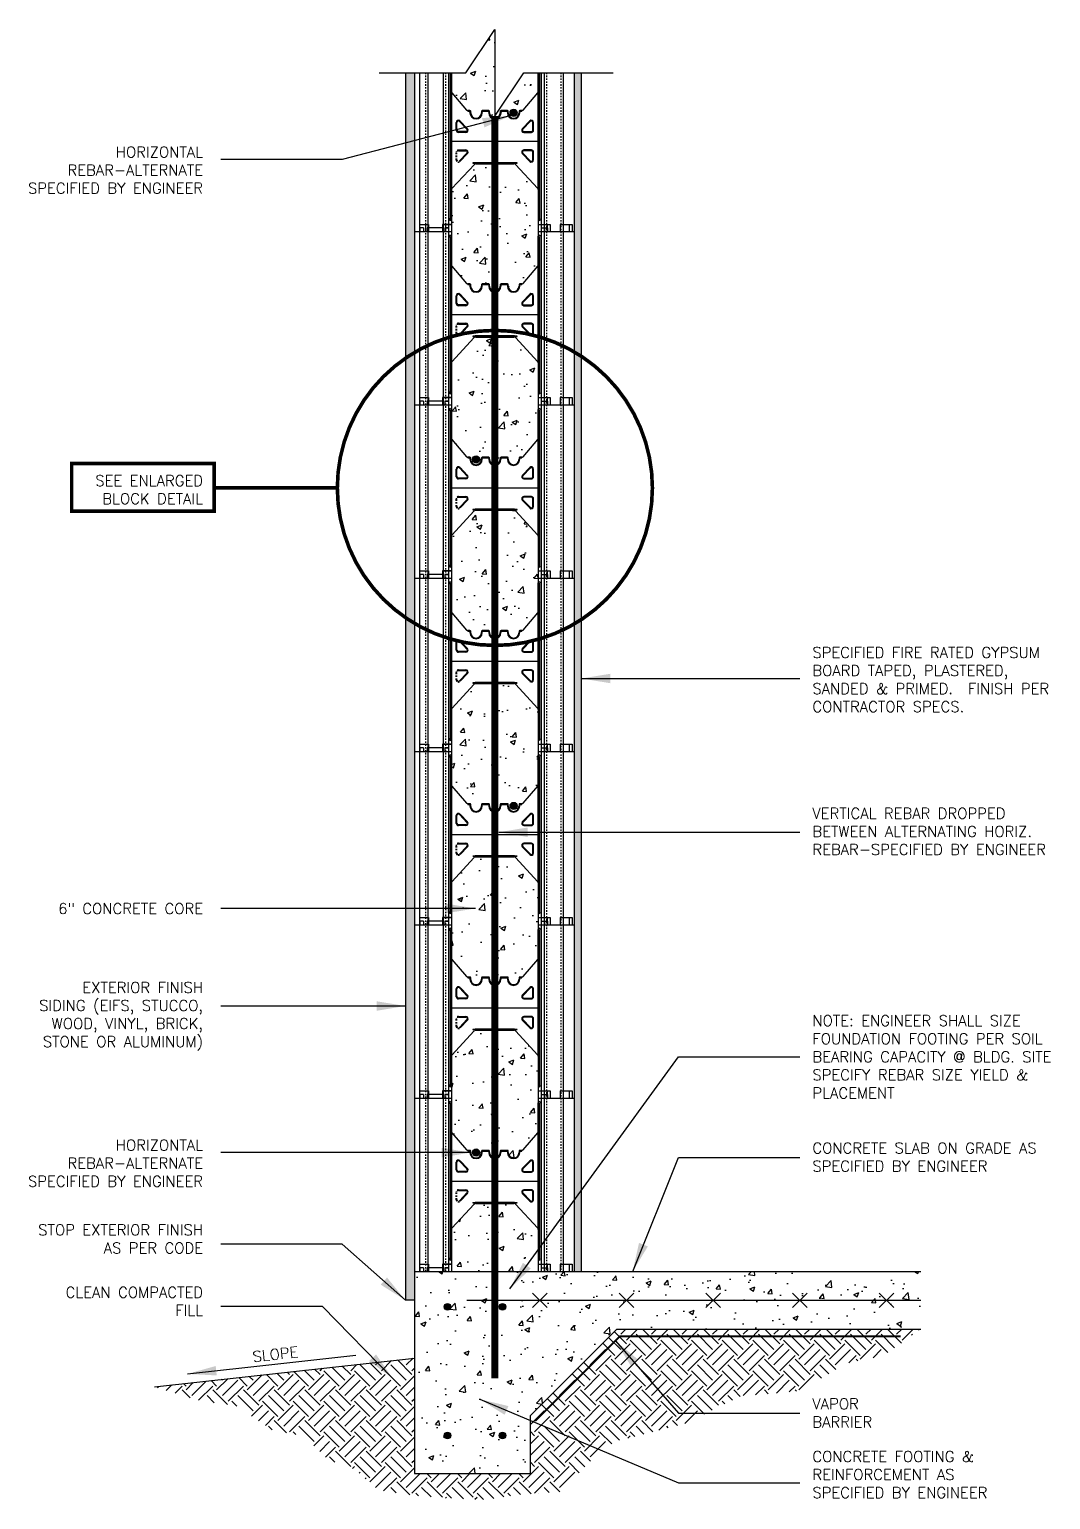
# Model space of a CAD drawing. Header units: inches. Extents: x 162 to 364, y -81 to 21.
# Drawn here: x 162.3 to 233, y -81 to 20.8 of the extents above; entities that cross this region are included whole.
import ezdxf

# ---------------------------------------------------------------- set-up
doc = ezdxf.new("R2010")
doc.units = ezdxf.units.IN
doc.header["$MEASUREMENT"] = 0
doc.linetypes.add('DASHED2', pattern=[0.375, 0.25, -0.125])
doc.linetypes.add('HIDDEN', pattern=[0.375, 0.25, -0.125])
for name, color, linetype in [('LAYER 12', 12, 'Continuous'), ('LAYER 13', 13, 'Continuous'), ('LAYER 3', 3, 'Continuous'), ('LAYER 5', 5, 'Continuous'), ('LAYER 7', 7, 'Continuous'), ('LAYER 8', 8, 'Continuous')]:
    doc.layers.add(name, color=color, linetype=linetype)
doc.styles.add('NOTES', font='simplex.shx', dxfattribs={"height": 1})
doc.dimstyles.new('DIM-16', dxfattribs={"dimscale": 16, "dimtxt": 0.09375, "dimasz": 0.125, "dimexe": 0.1875, "dimexo": 0.0625, "dimgap": 0.0625, "dimtad": 0, "dimtih": 1, "dimtoh": 1, "dimdec": 4, "dimzin": 3, "dimdsep": 46, "dimlunit": 4, "dimtxsty": 'NOTES', "dimcen": 0.0625, "dimclrt": 4, "dimadec": 0, "dimazin": 0, "dimtfac": 1, "dimtdec": 4, "dimtofl": 0, "dimtmove": 0, "dimatfit": 3, "dimfxl": 1, "dimfrac": 2, "dimtolj": 1, "dimtzin": 0, "dimarcsym": 0})

# ---------------------------------------------------------------- blocks, each defined once
blk = doc.blocks.new('A$C262E59E6')
at = {"layer": 'LAYER 12'}
for p, q in [((0.35, 12.5), (0.97, 12.5)), ((0.35, 12.5), (0.35, 0)), ((0.35, 12.5), (0.97, 12.5)), ((0.35, 12.5), (0.35, 12)), ((0.92, 12.5), (0.92, 0)), ((0.97, 12.5), (0.97, 12)), ((0.97, 12.5), (0.97, 12)), ((1.94, 12.5), (1.94, 12)), ((1.94, 12.5), (2.56, 12.5)), ((1.94, 12.5), (1.94, 12)), ((1.94, 12.5), (2.56, 12.5)), ((1.99, 12.5), (1.99, 0)), ((2.11, 12.25), (2.11, 12)), ((2.11, 12.25), (2.36, 12.25)), ((2.36, 12.25), (2.36, 0)), ((2.56, 12.5), (2.56, 12)), ((8.56, 12.5), (9.19, 12.5)), ((8.56, 12.5), (8.56, 12)), ((8.56, 12.5), (9.19, 12.5)), ((8.76, 12.25), (8.76, 0)), ((8.76, 12.25), (9.01, 12.25)), ((8.76, 12.25), (8.76, 12)), ((8.76, 12.25), (9.01, 12.25)), ((9.01, 12.25), (9.01, 12)), ((9.01, 12.25), (9.01, 12)), ((9.19, 12.5), (9.19, 12)), ((9.19, 12.5), (9.19, 12)), ((10.09, 12.5), (10.09, 12)), ((10.09, 12.5), (10.71, 12.5)), ((10.09, 12.5), (10.09, 12)), ((10.09, 12.5), (10.71, 12.5)), ((10.71, 12.5), (10.71, 12)), ((10.71, 12.5), (10.71, 12)), ((2.41, 11.73), (2.5, 11.78)), ((2.46, 11.65), (2.41, 11.73)), ((2.46, 11.63), (2.46, 0.93)), ((2.46, 11.59), (2.46, 11.62)), ((2.5, 11.78), (2.56, 11.67)), ((2.56, 11.65), (2.56, 9.67)), ((8.56, 9.67), (8.56, 11.65)), ((8.57, 11.67), (8.63, 11.78)), ((8.63, 11.78), (8.71, 11.73)), ((8.66, 11.63), (8.66, 0.93)), ((8.66, 11.62), (8.66, 11.59)), ((8.71, 11.73), (8.67, 11.65)), ((8.98, 12), (8.98, 0)), ((10.3, 12), (10.3, 0)), ((2.56, 9.67), (2.56, 2.91)), ((2.59, 9.6), (3.61, 8.41)), ((7.52, 8.41), (8.53, 9.6)), ((8.56, 2.91), (8.56, 9.67)), ((3.68, 8.38), (3.69, 8.38)), ((3.84, 8.38), (3.68, 8.38)), ((3.69, 8.38), (3.69, 8.33)), ((3.69, 8.33), (3.79, 8.33)), ((3.84, 8.28), (3.84, 8.23)), ((3.89, 8.23), (3.89, 8.33)), ((4.64, 8.33), (4.64, 8.23)), ((5.14, 8.38), (4.69, 8.38)), ((4.69, 8.23), (4.69, 8.28)), ((4.74, 8.33), (5.09, 8.33)), ((5.14, 8.28), (5.14, 8.23)), ((5.19, 8.23), (5.19, 8.33)), ((5.94, 8.33), (5.94, 8.23)), ((6.44, 8.38), (5.99, 8.38)), ((5.99, 8.23), (5.99, 8.28)), ((6.04, 8.33), (6.39, 8.33)), ((6.44, 8.28), (6.44, 8.23)), ((6.49, 8.23), (6.49, 8.33)), ((7.24, 8.33), (7.24, 8.23)), ((7.44, 8.38), (7.29, 8.38)), ((7.29, 8.23), (7.29, 8.28)), ((7.34, 8.33), (7.44, 8.33)), ((7.44, 8.33), (7.44, 8.38)), ((7.44, 8.38), (7.44, 8.38)), ((2.89, 7.02), (2.89, 7.56)), ((2.94, 7.02), (2.94, 7.56)), ((3.11, 7.63), (3.63, 7.09)), ((3.15, 7.66), (3.67, 7.12)), ((7.98, 7.66), (7.46, 7.12)), ((8.02, 7.63), (7.5, 7.09)), ((8.19, 7.02), (8.19, 7.56)), ((8.24, 7.02), (8.24, 7.56)), ((2.46, 6.25), (8.66, 6.25)), ((3.56, 6.92), (3.04, 6.92)), ((3.56, 6.87), (3.04, 6.87)), ((7.57, 6.92), (8.09, 6.92)), ((7.57, 6.87), (8.09, 6.87)), ((3.04, 5.65), (3.56, 5.65)), ((3.04, 5.6), (3.56, 5.6)), ((3.63, 5.43), (3.11, 4.89)), ((3.67, 5.4), (3.15, 4.86)), ((7.46, 5.4), (7.98, 4.86)), ((7.5, 5.43), (8.02, 4.89)), ((8.09, 5.65), (7.57, 5.65)), ((8.09, 5.6), (7.57, 5.6)), ((8.19, 4.96), (8.19, 5.5)), ((8.24, 4.96), (8.24, 5.5)), ((2.59, 2.98), (4.14, 4.66)), ((4.19, 4.77), (4.04, 4.75)), ((4.04, 4.74), (4.19, 4.72)), ((5.56, 4.77), (4.19, 4.77)), ((4.19, 4.72), (5.56, 4.72)), ((4.25, 4.7), (5.56, 4.7)), ((6.93, 4.77), (5.56, 4.77)), ((5.56, 4.72), (6.93, 4.72)), ((5.56, 4.7), (6.88, 4.7)), ((7.09, 4.75), (6.93, 4.77)), ((6.93, 4.72), (7.09, 4.74)), ((6.98, 4.66), (8.53, 2.98)), ((2.56, 0.9), (2.56, 2.91)), ((8.56, 2.91), (8.56, 0.9)), ((0.35, 0.5), (0.97, 0.5)), ((0.35, 0.5), (0.97, 0.5)), ((0.35, 0.5), (0.35, 0)), ((0.35, 0.5), (0.97, 0.5)), ((0.35, 0.5), (0.35, 0)), ((0.35, 0.5), (0.97, 0.5)), ((0.35, 0.5), (0.97, 0.5)), ((0.35, 0.5), (0.97, 0.5)), ((0.35, 0.5), (0.97, 0.5)), ((0.35, 0.5), (0.35, 0)), ((0.35, 0.5), (0.97, 0.5)), ((0.35, 0.5), (0.35, 0)), ((0.35, 0.5), (0.97, 0.5)), ((0.35, 0.5), (0.97, 0.5)), ((0.35, 0.5), (0.97, 0.5)), ((0.35, 0.5), (0.97, 0.5)), ((0.35, 0.5), (0.35, 0)), ((0.35, 0.5), (0.97, 0.5)), ((0.35, 0.5), (0.97, 0.5)), ((0.35, 0.5), (0.97, 0.5)), ((0.35, 0.5), (0.97, 0.5)), ((0.35, 0.5), (0.35, 0)), ((0.35, 0.5), (0.97, 0.5)), ((0.35, 0.5), (0.97, 0.5)), ((0.35, 0.5), (0.97, 0.5)), ((0.35, 0.5), (0.35, 0)), ((0.35, 0.5), (0.97, 0.5)), ((0.35, 0.5), (0.35, 0)), ((0.35, 0.5), (0.35, 0)), ((0.37, 0.25), (0.37, 0)), ((0.62, 0.25), (0.37, 0.25)), ((0.37, 0.25), (0.37, 0)), ((0.62, 0.25), (0.37, 0.25)), ((0.37, 0.25), (0.37, 0)), ((0.62, 0.25), (0.37, 0.25)), ((0.62, 0.25), (0.62, 0)), ((0.62, 0.25), (0.62, 0)), ((0.62, 0.25), (0.62, 0)), ((1.94, 0.25), (0.87, 0.25)), ((0.87, 0.25), (0.87, 0)), ((1.94, 0.25), (0.87, 0.25)), ((0.87, 0.25), (0.87, 0)), ((1.94, 0.25), (0.87, 0.25)), ((0.87, 0.25), (0.87, 0)), ((0.97, 0.5), (0.97, 0)), ((0.97, 0.5), (0.97, 0)), ((0.97, 0.5), (0.97, 0)), ((0.97, 0.5), (0.97, 0)), ((0.97, 0.5), (0.97, 0)), ((0.97, 0.5), (0.97, 0)), ((0.97, 0.5), (0.97, 0)), ((0.97, 0.5), (0.97, 0)), ((0.97, 0.5), (0.97, 0)), ((0.97, 0.5), (0.97, 0)), ((0.97, 0.5), (0.97, 0)), ((0.97, 0.5), (0.97, 0)), ((0.97, 0.5), (0.97, 0)), ((0.97, 0.5), (0.97, 0)), ((0.97, 0.5), (0.97, 0)), ((0.97, 0.5), (0.97, 0)), ((0.97, 0.5), (0.97, 0)), ((0.97, 0.5), (0.97, 0)), ((0.97, 0.5), (0.97, 0)), ((0.97, 0.5), (0.97, 0)), ((1.94, 0.5), (1.94, 0)), ((1.94, 0.5), (2.56, 0.5)), ((1.94, 0.5), (1.94, 0)), ((1.94, 0.5), (2.56, 0.5)), ((1.94, 0.5), (1.94, 0)), ((1.94, 0.5), (2.56, 0.5)), ((1.94, 0.5), (1.94, 0)), ((1.94, 0.5), (2.56, 0.5)), ((1.94, 0.5), (1.94, 0)), ((1.94, 0.5), (2.56, 0.5)), ((1.94, 0.5), (1.94, 0)), ((1.94, 0.5), (2.56, 0.5)), ((1.94, 0.5), (1.94, 0)), ((1.94, 0.5), (2.56, 0.5)), ((1.94, 0.5), (1.94, 0)), ((2.56, 0.5), (1.94, 0.5)), ((1.94, 0.5), (1.94, 0)), ((1.94, 0.5), (2.56, 0.5)), ((1.94, 0.5), (1.94, 0)), ((1.94, 0.5), (2.56, 0.5)), ((1.94, 0.5), (1.94, 0)), ((1.94, 0.5), (2.56, 0.5)), ((1.94, 0.5), (1.94, 0)), ((1.94, 0.5), (2.56, 0.5)), ((1.94, 0.5), (1.94, 0)), ((1.94, 0.5), (2.56, 0.5)), ((1.94, 0.5), (1.94, 0)), ((1.94, 0.5), (2.56, 0.5)), ((1.94, 0.5), (1.94, 0)), ((1.94, 0.5), (2.56, 0.5)), ((1.94, 0.5), (1.94, 0)), ((1.94, 0.5), (2.56, 0.5)), ((1.94, 0.5), (1.94, 0)), ((1.94, 0.5), (2.56, 0.5)), ((1.94, 0.5), (1.94, 0)), ((1.94, 0.5), (2.56, 0.5)), ((1.94, 0.5), (1.94, 0)), ((2.56, 0.5), (1.94, 0.5)), ((1.94, 0.5), (1.94, 0)), ((1.94, 0.5), (2.56, 0.5)), ((1.94, 0.5), (1.94, 0)), ((1.94, 0.5), (2.56, 0.5)), ((1.94, 0.5), (1.94, 0)), ((2.56, 0.5), (1.94, 0.5)), ((1.94, 0.5), (1.94, 0)), ((1.94, 0.5), (2.56, 0.5)), ((2.11, 0.25), (2.11, 0)), ((2.11, 0.25), (2.36, 0.25)), ((2.11, 0.25), (2.11, 0)), ((2.11, 0.25), (2.36, 0.25)), ((2.11, 0.25), (2.11, 0)), ((2.11, 0.25), (2.36, 0.25)), ((2.11, 0.25), (2.11, 0)), ((2.36, 0.25), (2.11, 0.25)), ((2.11, 0.25), (2.11, 0)), ((2.11, 0.25), (2.36, 0.25)), ((2.11, 0.25), (2.11, 0)), ((2.11, 0.25), (2.36, 0.25)), ((2.11, 0.25), (2.11, 0)), ((2.11, 0.25), (2.36, 0.25)), ((2.11, 0.25), (2.11, 0)), ((2.11, 0.25), (2.36, 0.25)), ((2.11, 0.25), (2.11, 0)), ((2.11, 0.25), (2.36, 0.25)), ((2.11, 0.25), (2.11, 0)), ((2.36, 0.25), (2.11, 0.25)), ((2.11, 0.25), (2.11, 0)), ((2.11, 0.25), (2.36, 0.25)), ((2.11, 0.25), (2.11, 0)), ((2.36, 0.25), (2.11, 0.25)), ((2.36, 0.25), (2.36, 0)), ((2.36, 0.25), (2.36, 0)), ((2.36, 0.25), (2.36, 0)), ((2.46, 0.9), (2.41, 0.82)), ((2.41, 0.82), (2.5, 0.77)), ((2.46, 0.96), (2.46, 0.93)), ((2.5, 0.77), (2.56, 0.88)), ((2.56, 0.5), (2.56, 0)), ((2.56, 0.5), (2.56, 0)), ((2.56, 0.5), (2.56, 0)), ((2.56, 0.5), (2.56, 0)), ((2.56, 0.5), (2.56, 0)), ((2.56, 0.5), (2.56, 0)), ((2.56, 0.5), (2.56, 0)), ((2.56, 0.5), (2.56, 0)), ((2.56, 0.5), (2.56, 0)), ((2.56, 0.5), (2.56, 0)), ((2.56, 0.5), (2.56, 0)), ((8.56, 0.5), (9.18, 0.5)), ((8.56, 0.5), (9.18, 0.5)), ((8.56, 0.5), (9.18, 0.5)), ((8.57, 0.88), (8.63, 0.77)), ((8.63, 0.77), (8.71, 0.82)), ((8.66, 0.93), (8.66, 0.96)), ((8.71, 0.82), (8.67, 0.9)), ((8.76, 0.5), (8.76, 0)), ((8.76, 0.5), (9.39, 0.5)), ((8.76, 0.25), (8.76, 0)), ((8.76, 0.25), (9.01, 0.25)), ((8.76, 0.25), (9.01, 0.25)), ((8.76, 0.25), (8.76, 0)), ((8.76, 0.25), (9.01, 0.25)), ((8.96, 0.25), (9.21, 0.25)), ((9.01, 0.25), (9.01, 0)), ((9.01, 0.25), (9.01, 0)), ((9.01, 0.25), (9.01, 0)), ((9.18, 0.5), (9.18, 0)), ((9.18, 0.5), (9.18, 0)), ((9.18, 0.5), (9.18, 0)), ((9.21, 0.25), (9.21, 0)), ((9.39, 0.5), (9.39, 0)), ((10.08, 0.5), (10.08, 0)), ((10.08, 0.5), (10.71, 0.5)), ((10.08, 0.5), (10.08, 0)), ((10.08, 0.5), (10.71, 0.5)), ((10.08, 0.5), (10.08, 0)), ((10.08, 0.5), (10.71, 0.5)), ((10.29, 0.5), (10.29, 0)), ((10.29, 0.5), (10.91, 0.5)), ((10.71, 0.5), (10.71, 0)), ((10.71, 0.5), (10.71, 0)), ((10.71, 0.5), (10.71, 0)), ((10.91, 0.5), (10.91, 0))]:
    blk.add_line(p, q, dxfattribs=at)
at = {"layer": 'LAYER 12', "linetype": 'DASHED2', "ltscale": 0.15}
for p, q in [((0.76, 12.5), (0.76, 0)), ((2.15, 12.5), (2.15, 0)), ((9.14, 12), (9.14, 0)), ((10.14, 12), (10.14, 0)), ((2.89, 4.96), (2.89, 5.5)), ((2.94, 4.96), (2.94, 5.5))]:
    blk.add_line(p, q, dxfattribs=at)
at = {"layer": 'LAYER 12'}
for centre, radius, start, end in [((2.41, 11.62), 0.05, 0, 30), ((2.51, 11.65), 0.05, 0, 30), ((8.61, 11.65), 0.05, 150, 180), ((8.71, 11.62), 0.05, 150, 180), ((2.66, 9.67), 0.1, 180, 223.8309), ((8.46, 9.67), 0.1, 316.1691, 360), ((3.68, 8.48), 0.1, 223.8309, 270), ((3.79, 8.28), 0.05, 360, 90), ((3.84, 8.33), 0.05, 0, 90), ((4.26, 8.23), 0.425, 180, 360), ((4.26, 8.23), 0.375, 180, 0), ((4.69, 8.33), 0.05, 90, 180), ((4.74, 8.28), 0.05, 90, 180), ((5.09, 8.28), 0.05, 360, 90), ((5.14, 8.33), 0.05, 0, 90), ((5.56, 8.23), 0.425, 180, 270), ((5.56, 8.23), 0.375, 180, 270), ((5.56, 8.23), 0.425, 270, 0), ((5.56, 8.23), 0.375, 270, 0), ((5.99, 8.33), 0.05, 90, 180), ((6.04, 8.28), 0.05, 90, 180), ((6.39, 8.28), 0.05, 0, 90), ((6.44, 8.33), 0.05, 0, 90), ((6.86, 8.23), 0.425, 180, 0), ((6.86, 8.23), 0.375, 180, 0), ((7.29, 8.33), 0.05, 90, 180), ((7.34, 8.28), 0.05, 90, 180), ((7.44, 8.48), 0.1, 270, 316.1691), ((3.04, 7.56), 0.15, 43.8309, 180), ((3.04, 7.56), 0.1, 43.8309, 180), ((8.09, 7.56), 0.15, 0, 136.1691), ((8.09, 7.56), 0.1, 0, 136.1691), ((3.04, 7.02), 0.15, 180, 270), ((3.04, 7.02), 0.1, 180, 270), ((3.56, 7.02), 0.15, 270, 43.8309), ((3.56, 7.02), 0.1, 270, 43.8309), ((7.57, 7.02), 0.15, 136.1691, 270), ((7.57, 7.02), 0.1, 136.1691, 270), ((8.09, 7.02), 0.15, 270, 0), ((8.09, 7.02), 0.1, 270, 360), ((3.56, 5.5), 0.15, 316.1691, 90), ((3.56, 5.5), 0.1, 316.1691, 90), ((7.57, 5.5), 0.15, 90, 223.8309), ((7.57, 5.5), 0.1, 90, 223.8309), ((8.09, 5.5), 0.15, 360, 90), ((8.09, 5.5), 0.1, 0, 90), ((4.04, 4.75), 0.01, 97.4099, 262.5901), ((4.25, 4.55), 0.15, 90, 135), ((6.88, 4.55), 0.15, 45, 90), ((7.09, 4.75), 0.01, 277.4099, 82.5901), ((8.09, 4.96), 0.15, 223.8309, 360), ((8.09, 4.96), 0.1, 223.8309, 0), ((2.66, 2.91), 0.1, 135, 180), ((8.46, 2.91), 0.1, 360, 45), ((2.41, 0.93), 0.05, 330, 360), ((2.51, 0.9), 0.05, 330, 360), ((8.61, 0.9), 0.05, 180, 210), ((8.71, 0.93), 0.05, 180, 210)]:
    blk.add_arc(centre, radius, start, end, dxfattribs=at)
at = {"layer": 'LAYER 12', "linetype": 'DASHED2', "ltscale": 0.15}
for centre, radius, start, end in [((3.04, 5.5), 0.15, 90, 180), ((3.04, 5.5), 0.1, 90, 180), ((3.04, 4.96), 0.15, 180, 316.1691), ((3.04, 4.96), 0.1, 180, 316.1691)]:
    blk.add_arc(centre, radius, start, end, dxfattribs=at)
at = {"layer": 'LAYER 3'}
for p, q in [((0, 12), (0, 0)), ((0, 12), (2.56, 12)), ((2.56, 12), (2.56, 0)), ((8.56, 12), (8.56, 0)), ((8.56, 12), (11.06, 12)), ((11.06, 12), (11.06, 0)), ((0, 0), (2.56, 0)), ((8.56, 0), (11.06, 0))]:
    blk.add_line(p, q, dxfattribs=at)

msp = doc.modelspace()

# ---------------------------------------------------------------- hatches: boundary and pattern name
at = {"layer": 'LAYER 12'}
h = msp.add_hatch(dxfattribs=at)
h.set_pattern_fill('AR-SAND,_O', color=256, scale=0.25)
h.set_pattern_definition([(37.5, (0, 0), (-0.01574834, 0.48170594), [0, -0.38, 0, -0.425, 0, -0.40625]), (7.5, (0, 0), (0.4424442, 0.7055365), [0, -0.205, 0, -0.3425, 0, -0.13125]), (327.5, (-0.3075, 0), (0.7785355, 0.0014148), [0, -0.125, 0, -0.45, 0, -0.5875]), (317.5, (-0.3075, 0), (0.7515317, 0.219419), [0, -0.0625, 0, -0.295, 0, -0.3375])])
h.paths.add_polyline_path([(188.97426, -5.24586), (188.97426, 6.75414), (188.97426, 17.75414), (188.34926, 17.75414), (188.34926, -67.24586), (188.97426, -67.24586), (188.97426, -65.24586), (188.97426, -53.24586), (188.97426, -41.24586), (188.97426, -29.24586), (188.97426, -17.24586)])
h = msp.add_hatch(dxfattribs=at)
h.set_pattern_fill('AR-SAND,_O', color=256, scale=0.125)
h.set_pattern_definition([(37.5, (0, 0), (-0.00787417, 0.24085297), [0, -0.19, 0, -0.2125, 0, -0.203125]), (7.5, (0, 0), (0.2212221, 0.35276826), [0, -0.1025, 0, -0.17125, 0, -0.065625]), (327.5, (-0.15375, 0), (0.38926773, 0.00070738), [0, -0.0625, 0, -0.225, 0, -0.29375]), (317.5, (-0.15375, 0), (0.3757658, 0.10970945), [0, -0.03125, 0, -0.1475, 0, -0.16875])])
h.paths.add_polyline_path([(200.53676, 17.75414), (200.03676, 17.75414), (200.03676, 6.75414), (200.03676, -5.24586), (200.03676, -17.24586), (200.03676, -29.24586), (200.03676, -41.24586), (200.03676, -53.24586), (200.03676, -65.24586), (200.53676, -65.24586)])
h = msp.add_hatch(dxfattribs=at)
h.set_pattern_fill('EARTH', color=256, scale=6, angle=45, style=0)
h.paths.add_polyline_path([(211.47973, -73.90848), (215.66727, -73.51795), (218.84979, -71.62109), (221.47398, -71.06319), (224.03676, -69.24586), (202.97426, -69.24586), (196.97426, -75.24586), (196.97426, -79.24586), (188.97426, -79.24586), (188.97426, -71.24586), (170.97426, -73.24586), (174.23862, -74.24322), (176.58364, -74.52217), (179.15199, -76.25166), (181.32951, -76.64219), (182.94869, -78.2601), (184.90287, -78.98537), (186.35455, -80.38012), (188.97873, -80.77065), (190.93291, -80.93803), (193.8921, -81.04961), (196.18129, -80.71486), (199.19631, -80.4917), (201.03882, -78.48326), (202.8255, -77.03272), (207.79471, -75.74955)])
at = {"layer": 'LAYER 13'}
h = msp.add_hatch(dxfattribs=at)
h.set_pattern_fill('AR-CONC', color=256, scale=0.5, style=0)
h.paths.add_polyline_path([(197.51639, 16.36387, 0.163884387), (197.53676, 16.42437), (197.53676, 17.75414), (196.53676, 17.75414), (194.53676, 14.75414), (194.53676, 14.60414, 0.414213562), (194.91176, 14.97914), (194.91176, 15.08414, -0.414213562), (194.96176, 15.13414), (195.41176, 15.13414, -0.414213562), (195.46176, 15.08414), (195.46176, 14.97914, 1), (196.21176, 14.97914), (196.21176, 15.08414, -0.414213562), (196.26176, 15.13414), (196.41914, 15.13414, 0.204220973), (196.49128, 15.16488)])
h.paths.add_polyline_path([(196.08676, 14.97914, -1), (195.58676, 14.97914, -1)], flags=16)
h.paths.add_polyline_path([(194.53676, 20.75414), (192.53676, 17.75414), (191.53676, 17.75414), (191.53676, 16.4232, 0.16087625), (191.55713, 16.36387), (192.58225, 15.16488, 0.223528263), (192.66176, 15.13441), (192.66176, 15.13414), (192.81176, 15.13414, -0.414213562), (192.86176, 15.08414), (192.86176, 14.97914, 1), (193.61176, 14.97914), (193.61176, 15.08414, -0.414213562), (193.66176, 15.13414), (194.11176, 15.13414, -0.414213562), (194.16176, 15.08414), (194.16176, 14.97914, 0.414213562), (194.53676, 14.60414), (194.53676, 14.75414)])
h = msp.add_hatch(dxfattribs=at)
h.set_pattern_fill('AR-CONC', color=256, scale=0.5, style=0)
h.paths.add_polyline_path([(197.53676, 9.66272, 0.178872584), (197.51273, 9.72775), (195.9557, 11.4102, 0.198912367), (195.84963, 11.45414), (194.53676, 11.45414), (194.53676, 2.60414, 0.414213562), (194.91176, 2.97914), (194.91176, 3.08414, -0.414213562), (194.96176, 3.13414), (195.41176, 3.13414, -0.414213562), (195.46176, 3.08414), (195.46176, 2.97914, 1), (196.21176, 2.97914), (196.21176, 3.08414, -0.414213562), (196.26176, 3.13414), (196.41914, 3.13414, 0.204220973), (196.49128, 3.16488), (197.51639, 4.36387, 0.163884387), (197.53676, 4.42437), (197.53676, 6.75414)])
h.paths.add_polyline_path([(194.53676, 11.45414), (193.22389, 11.45414, 0.198912367), (193.11783, 11.4102), (191.5608, 9.72775, 0.178872584), (191.53676, 9.66272), (191.53676, 7.6546), (191.53676, 6.75414), (191.53676, 6.75413), (191.53676, 4.4232, 0.16087625), (191.55713, 4.36387), (192.58225, 3.16488, 0.223528263), (192.66176, 3.13441), (192.66176, 3.13414), (192.81176, 3.13414, -0.414213562), (192.86176, 3.08414), (192.86176, 2.97914, 1), (193.61176, 2.97914), (193.61176, 3.08414, -0.414213562), (193.66176, 3.13414), (194.11176, 3.13414, -0.414213562), (194.16176, 3.08414), (194.16176, 2.97914, 0.414213562), (194.53676, 2.60414)])
h = msp.add_hatch(dxfattribs=at)
h.set_pattern_fill('AR-CONC', color=256, scale=0.5, style=0)
h.paths.add_polyline_path([(197.53676, -2.33728, 0.178872584), (197.51273, -2.27225), (195.9557, -0.5898, 0.198912367), (195.84963, -0.54586), (194.53676, -0.54586), (194.53676, -9.39586, 0.414213562), (194.91176, -9.02086), (194.91176, -8.91586, -0.414213562), (194.96176, -8.86586), (195.41176, -8.86586, -0.414213562), (195.46176, -8.91586), (195.46176, -9.02086, 1), (196.21176, -9.02086), (196.21176, -8.91586, -0.414213562), (196.26176, -8.86586), (196.41914, -8.86586, 0.204220973), (196.49128, -8.83512), (197.51639, -7.63613, 0.163884387), (197.53676, -7.57563), (197.53676, -5.24586)])
h.paths.add_polyline_path([(194.53676, -0.54586), (193.22389, -0.54586, 0.198912367), (193.11783, -0.5898), (191.5608, -2.27225, 0.178872584), (191.53676, -2.33728), (191.53676, -5.24586), (191.53676, -5.24587), (191.53676, -7.5768, 0.16087625), (191.55713, -7.63613), (192.58225, -8.83512, 0.223528263), (192.66176, -8.86559), (192.66176, -8.86586), (192.81176, -8.86586, -0.414213562), (192.86176, -8.91586), (192.86176, -9.02086, 1), (193.61176, -9.02086), (193.61176, -8.91586, -0.414213562), (193.66176, -8.86586), (194.11176, -8.86586, -0.414213562), (194.16176, -8.91586), (194.16176, -9.02086, 0.414213562), (194.53676, -9.39586)])
h.paths.add_polyline_path([(193.48676, -9.02086, -1), (192.98676, -9.02086, -1)], flags=16)
h = msp.add_hatch(dxfattribs=at)
h.set_pattern_fill('AR-CONC', color=256, scale=0.5, style=0)
h.paths.add_polyline_path([(197.53676, -17.24586), (197.53676, -14.33728, 0.178872584), (197.51273, -14.27225), (195.9557, -12.5898, 0.198912367), (195.84963, -12.54586), (194.53676, -12.54586), (194.53676, -21.39586, 0.414213562), (194.91176, -21.02086), (194.91176, -20.91586, -0.414213562), (194.96176, -20.86586), (195.41176, -20.86586, -0.414213562), (195.46176, -20.91586), (195.46176, -21.02086, 1), (196.21176, -21.02086), (196.21176, -20.91586, -0.414213562), (196.26176, -20.86586), (196.41914, -20.86586, 0.204220973), (196.49128, -20.83512), (197.51639, -19.63613, 0.163884387), (197.53676, -19.57563)])
h.paths.add_polyline_path([(194.53676, -12.54586), (193.22389, -12.54586, 0.198912367), (193.11783, -12.5898), (191.5608, -14.27225, 0.178872584), (191.53676, -14.33728), (191.53676, -17.24586), (191.53676, -17.24587), (191.53676, -19.5768, 0.16087625), (191.55713, -19.63613), (192.58225, -20.83512, 0.223528263), (192.66176, -20.86559), (192.66176, -20.86586), (192.81176, -20.86586, -0.414213562), (192.86176, -20.91586), (192.86176, -21.02086, 1), (193.61176, -21.02086), (193.61176, -20.91586, -0.414213562), (193.66176, -20.86586), (194.11176, -20.86586, -0.414213562), (194.16176, -20.91586), (194.16176, -21.02086, 0.414213562), (194.53676, -21.39586)])
h = msp.add_hatch(dxfattribs=at)
h.set_pattern_fill('AR-CONC', color=256, scale=0.5, style=0)
h.paths.add_polyline_path([(197.53676, -26.33728, 0.178872584), (197.51273, -26.27225), (195.9557, -24.5898, 0.198912367), (195.84963, -24.54586), (194.53676, -24.54586), (194.53676, -33.39586, 0.414213562), (194.91176, -33.02086), (194.91176, -32.91586, -0.414213562), (194.96176, -32.86586), (195.41176, -32.86586, -0.414213562), (195.46176, -32.91586), (195.46176, -33.02086, 1), (196.21176, -33.02086), (196.21176, -32.91586, -0.414213562), (196.26176, -32.86586), (196.41914, -32.86586, 0.204220973), (196.49128, -32.83512), (197.51639, -31.63613, 0.163884387), (197.53676, -31.57563), (197.53676, -29.24586)])
h.paths.add_polyline_path([(196.08676, -33.02086, -1), (195.58676, -33.02086, -1)], flags=16)
h.paths.add_polyline_path([(194.53676, -24.54586), (193.22389, -24.54586, 0.198912367), (193.11783, -24.5898), (191.5608, -26.27225, 0.178872584), (191.53676, -26.33728), (191.53676, -29.24586), (191.53676, -29.24587), (191.53676, -31.5768, 0.16087625), (191.55713, -31.63613), (192.58225, -32.83512, 0.223528263), (192.66176, -32.86559), (192.66176, -32.86586), (192.81176, -32.86586, -0.414213562), (192.86176, -32.91586), (192.86176, -33.02086, 1), (193.61176, -33.02086), (193.61176, -32.91586, -0.414213562), (193.66176, -32.86586), (194.11176, -32.86586, -0.414213562), (194.16176, -32.91586), (194.16176, -33.02086, 0.414213562), (194.53676, -33.39586)])
h = msp.add_hatch(dxfattribs=at)
h.set_pattern_fill('AR-CONC', color=256, scale=0.5, style=0)
h.paths.add_polyline_path([(197.53676, -38.33728, 0.178872584), (197.51273, -38.27225), (195.9557, -36.5898, 0.198912367), (195.84963, -36.54586), (194.53676, -36.54586), (194.53676, -45.39586, 0.414213562), (194.91176, -45.02086), (194.91176, -44.91586, -0.414213562), (194.96176, -44.86586), (195.41176, -44.86586, -0.414213562), (195.46176, -44.91586), (195.46176, -45.02086, 1), (196.21176, -45.02086), (196.21176, -44.91586, -0.414213562), (196.26176, -44.86586), (196.41914, -44.86586, 0.204220973), (196.49128, -44.83512), (197.51639, -43.63613, 0.163884387), (197.53676, -43.57563), (197.53676, -41.24586)])
h.paths.add_polyline_path([(194.53676, -36.54586), (193.22389, -36.54586, 0.198912367), (193.11783, -36.5898), (191.5608, -38.27225, 0.178872584), (191.53676, -38.33728), (191.53676, -41.24586), (191.53676, -41.24587), (191.53676, -43.5768, 0.16087625), (191.55713, -43.63613), (192.58225, -44.83512, 0.223528263), (192.66176, -44.86559), (192.66176, -44.86586), (192.81176, -44.86586, -0.414213562), (192.86176, -44.91586), (192.86176, -45.02086, 1), (193.61176, -45.02086), (193.61176, -44.91586, -0.414213562), (193.66176, -44.86586), (194.11176, -44.86586, -0.414213562), (194.16176, -44.91586), (194.16176, -45.02086, 0.414213562), (194.53676, -45.39586)])
h = msp.add_hatch(dxfattribs=at)
h.set_pattern_fill('AR-CONC', color=256, scale=0.5, style=0)
h.paths.add_polyline_path([(194.53676, -60.54586), (193.22389, -60.54586, 0.198912367), (193.11783, -60.5898), (191.5608, -62.27225, 0.178872584), (191.53676, -62.33728), (191.53676, -65.24586), (194.53676, -65.24586)])
h.paths.add_polyline_path([(195.9557, -60.5898, 0.198912367), (195.84963, -60.54586), (194.53676, -60.54586), (194.53676, -65.24586), (197.53676, -65.24586), (197.53676, -62.33728, 0.178872584), (197.51273, -62.27225)])
h.paths.add_polyline_path([(197.53676, -53.24586), (197.53676, -50.33728, 0.178872584), (197.51273, -50.27225), (195.9557, -48.5898, 0.198912367), (195.84963, -48.54586), (194.53676, -48.54586), (194.53676, -57.39586, 0.414213562), (194.91176, -57.02086), (194.91176, -56.91586, -0.414213562), (194.96176, -56.86586), (195.41176, -56.86586, -0.414213562), (195.46176, -56.91586), (195.46176, -57.02086, 1), (196.21176, -57.02086), (196.21176, -56.91586, -0.414213562), (196.26176, -56.86586), (196.41914, -56.86586, 0.204220973), (196.49128, -56.83512), (197.51639, -55.63613, 0.163884387), (197.53676, -55.57563)])
h.paths.add_polyline_path([(194.53676, -48.54586), (193.22389, -48.54586, 0.198912367), (193.11783, -48.5898), (191.5608, -50.27225, 0.178872584), (191.53676, -50.33728), (191.53676, -53.24586), (191.53676, -53.24587), (191.53676, -55.5768, 0.16087625), (191.55713, -55.63613), (192.58225, -56.83512, 0.223528263), (192.66176, -56.86559), (192.66176, -56.86586), (192.81176, -56.86586, -0.414213562), (192.86176, -56.91586), (192.86176, -57.02086, 1), (193.61176, -57.02086), (193.61176, -56.91586, -0.414213562), (193.66176, -56.86586), (194.11176, -56.86586, -0.414213562), (194.16176, -56.91586), (194.16176, -57.02086, 0.414213562), (194.53676, -57.39586)])
h.paths.add_polyline_path([(193.48676, -57.02086, -1), (192.98676, -57.02086, -1)], flags=16)
h = msp.add_hatch(dxfattribs=at)
h.set_pattern_fill('AR-CONC', color=256, scale=0.5, style=0)
h.paths.add_polyline_path([(224.03676, -65.24586), (194.53676, -65.24586), (194.53676, -67.24586), (224.03676, -67.24586)])
h.paths.add_polyline_path([(202.97426, -69.24586), (224.03676, -69.24586), (224.03676, -67.24586), (194.53676, -67.24586), (194.53676, -65.24586), (188.97426, -65.24586), (188.97426, -79.24586), (196.97426, -79.24586), (196.97426, -75.24586)])
h.paths.add_polyline_path([(194.8362, -67.69978, -1), (195.28487, -67.69978, -1)], flags=16)
h.paths.add_polyline_path([(191.03289, -67.69978, -1), (191.48157, -67.69978, -1)], flags=16)
h.paths.add_polyline_path([(195.28487, -76.6069, -1), (194.8362, -76.6069, -1)], flags=16)
h.paths.add_polyline_path([(191.48157, -76.6069, -1), (191.03289, -76.6069, -1)], flags=16)
at = {"layer": 'LAYER 8'}
for points in [[(196.08676, 14.97914, 1), (195.58676, 14.97914, 1)], [(193.48676, -9.02086, 1), (192.98676, -9.02086, 1)], [(196.08676, -33.02086, 1), (195.58676, -33.02086, 1)], [(193.48676, -57.02086, 1), (192.98676, -57.02086, 1)], [(191.03289, -67.69978, 1), (191.48157, -67.69978, 1)], [(194.8362, -67.69978, 1), (195.28487, -67.69978, 1)], [(191.48157, -76.6069, 1), (191.03289, -76.6069, 1)], [(194.8362, -76.6069, 1), (195.28487, -76.6069, 1)]]:
    msp.add_hatch(color=256, dxfattribs=at).paths.add_polyline_path(points)

# ---------------------------------------------------------------- linework, layer by layer
at = {"layer": 'LAYER 12'}
for p, q in [((189.32426, 17.75414), (189.32426, 6.75414)), ((189.89926, 17.75414), (189.89926, 6.75414)), ((190.96176, 17.75414), (190.96176, 6.75414)), ((191.33676, 17.75414), (191.33676, 6.75414)), ((191.43676, 17.75414), (191.43676, 7.68139)), ((191.53676, 17.75414), (191.53676, 16.42437)), ((197.53676, 16.42437), (197.53676, 17.75414)), ((197.63676, 17.75414), (197.63676, 7.68139)), ((197.73676, 17.75414), (197.73676, 6.75414)), ((197.95176, 17.75414), (197.95176, 6.75414)), ((199.27176, 17.75414), (199.27176, 6.75414)), ((191.53676, 16.42437), (191.53676, 9.66272)), ((191.56462, 16.35512), (192.58225, 15.16488)), ((196.49128, 15.16488), (197.5089, 16.35512)), ((197.53676, 9.66272), (197.53676, 16.42437)), ((191.86176, 13.77414), (191.86176, 14.31516)), ((191.91176, 13.77414), (191.91176, 14.31516)), ((192.0839, 14.38441), (192.60328, 13.84339)), ((192.11997, 14.41904), (192.63935, 13.87802)), ((192.65438, 15.13414), (192.66176, 15.13414)), ((192.81176, 15.13414), (192.65438, 15.13414)), ((192.66176, 15.13414), (192.66176, 15.08414)), ((192.66176, 15.08414), (192.76176, 15.08414)), ((192.81176, 15.03414), (192.81176, 14.97914)), ((192.86176, 14.97914), (192.86176, 15.08414)), ((193.61176, 15.08414), (193.61176, 14.97914)), ((194.11176, 15.13414), (193.66176, 15.13414)), ((193.66176, 14.97914), (193.66176, 15.03414)), ((193.71176, 15.08414), (194.06176, 15.08414)), ((194.11176, 15.03414), (194.11176, 14.97914)), ((194.16176, 14.97914), (194.16176, 15.08414)), ((194.91176, 15.08414), (194.91176, 14.97914)), ((195.41176, 15.13414), (194.96176, 15.13414)), ((194.96176, 14.97914), (194.96176, 15.03414)), ((195.01176, 15.08414), (195.36176, 15.08414)), ((195.41176, 15.03414), (195.41176, 14.97914)), ((195.46176, 14.97914), (195.46176, 15.08414)), ((196.21176, 15.08414), (196.21176, 14.97914)), ((196.41914, 15.13414), (196.26176, 15.13414)), ((196.26176, 14.97914), (196.26176, 15.03414)), ((196.31176, 15.08414), (196.41176, 15.08414)), ((196.41176, 15.08414), (196.41176, 15.13414)), ((196.41176, 15.13414), (196.41914, 15.13414)), ((196.95355, 14.41904), (196.43417, 13.87802)), ((196.98962, 14.38441), (196.47024, 13.84339)), ((197.16176, 13.77414), (197.16176, 14.31516)), ((197.21176, 13.77414), (197.21176, 14.31516)), ((192.53114, 13.67414), (192.01176, 13.67414)), ((192.53114, 13.62414), (192.01176, 13.62414)), ((196.54238, 13.67414), (197.06176, 13.67414)), ((196.54238, 13.62414), (197.06176, 13.62414)), ((191.43676, 13.00414), (197.63676, 13.00414)), ((192.01176, 12.40414), (192.53114, 12.40414)), ((192.01176, 12.35414), (192.53114, 12.35414)), ((197.06176, 12.40414), (196.54238, 12.40414)), ((197.06176, 12.35414), (196.54238, 12.35414)), ((197.16176, 11.71311), (197.16176, 12.25414)), ((197.21176, 11.71311), (197.21176, 12.25414)), ((191.56605, 9.73343), (193.11783, 11.4102)), ((192.60328, 12.18488), (192.0839, 11.64386)), ((192.63935, 12.15026), (192.11997, 11.60923)), ((193.16649, 11.52414), (193.01038, 11.50905)), ((193.01038, 11.48922), (193.16649, 11.47414)), ((194.53676, 11.52414), (193.16649, 11.52414)), ((193.16649, 11.47414), (194.53676, 11.47414)), ((193.22389, 11.45414), (194.53676, 11.45414)), ((195.90703, 11.52414), (194.53676, 11.52414)), ((194.53676, 11.47414), (195.90703, 11.47414)), ((194.53676, 11.45414), (195.84963, 11.45414)), ((196.06314, 11.50905), (195.90703, 11.52414)), ((195.90703, 11.47414), (196.06314, 11.48922)), ((195.9557, 11.4102), (197.50747, 9.73343)), ((196.43417, 12.15026), (196.95355, 11.60923)), ((196.47024, 12.18488), (196.98962, 11.64386)), ((191.53676, 7.6546), (191.53676, 9.66272)), ((197.53676, 9.66272), (197.53676, 7.6546)), ((189.32426, 7.25414), (189.94926, 7.25414)), ((189.32426, 7.25414), (189.32426, 6.75414)), ((189.32426, 7.25414), (189.94926, 7.25414)), ((189.32426, 7.25414), (189.94926, 7.25414)), ((189.32426, 7.25414), (189.94926, 7.25414)), ((189.32426, 7.25414), (189.94926, 7.25414)), ((189.32426, 7.25414), (189.32426, 6.75414)), ((189.32426, 7.25414), (189.94926, 7.25414)), ((189.32426, 7.25414), (189.32426, 6.75414)), ((189.32426, 7.25414), (189.94926, 7.25414)), ((189.32426, 7.25414), (189.94926, 7.25414)), ((189.32426, 7.25414), (189.94926, 7.25414)), ((189.32426, 7.25414), (189.94926, 7.25414)), ((189.32426, 7.25414), (189.32426, 6.75414)), ((189.32426, 7.25414), (189.94926, 7.25414)), ((189.32426, 7.25414), (189.94926, 7.25414)), ((189.32426, 7.25414), (189.94926, 7.25414)), ((189.32426, 7.25414), (189.94926, 7.25414)), ((189.32426, 7.25414), (189.32426, 6.75414)), ((189.32426, 7.25414), (189.94926, 7.25414)), ((189.32426, 7.25414), (189.94926, 7.25414)), ((189.32426, 7.25414), (189.94926, 7.25414)), ((189.32426, 7.25414), (189.32426, 6.75414)), ((189.32426, 7.25414), (189.94926, 7.25414)), ((189.32426, 7.25414), (189.32426, 6.75414)), ((189.32426, 7.25413), (189.94926, 7.25413)), ((189.32426, 7.25413), (189.94926, 7.25413)), ((189.32426, 7.25413), (189.32426, 6.75413)), ((189.32426, 7.25413), (189.32426, 6.75413)), ((189.94926, 7.25414), (189.94926, 6.75414)), ((189.94926, 7.25414), (189.94926, 6.75414)), ((189.94926, 7.25414), (189.94926, 6.75414)), ((189.94926, 7.25414), (189.94926, 6.75414)), ((189.94926, 7.25414), (189.94926, 6.75414)), ((189.94926, 7.25414), (189.94926, 6.75414)), ((189.94926, 7.25414), (189.94926, 6.75414)), ((189.94926, 7.25414), (189.94926, 6.75414)), ((189.94926, 7.25414), (189.94926, 6.75414)), ((189.94926, 7.25414), (189.94926, 6.75414)), ((189.94926, 7.25414), (189.94926, 6.75414)), ((189.94926, 7.25414), (189.94926, 6.75414)), ((189.94926, 7.25414), (189.94926, 6.75414)), ((189.94926, 7.25414), (189.94926, 6.75414)), ((189.94926, 7.25414), (189.94926, 6.75414)), ((189.94926, 7.25414), (189.94926, 6.75414)), ((189.94926, 7.25414), (189.94926, 6.75414)), ((189.94926, 7.25414), (189.94926, 6.75414)), ((189.94926, 7.25413), (189.94926, 6.75413)), ((189.94926, 7.25413), (189.94926, 6.75413)), ((190.91176, 7.25414), (190.91176, 6.75414)), ((190.91176, 7.25414), (191.53676, 7.25414)), ((190.91176, 7.25414), (190.91176, 6.75414)), ((190.91176, 7.25414), (191.53676, 7.25414)), ((190.91176, 7.25414), (190.91176, 6.75414)), ((190.91176, 7.25414), (191.53676, 7.25414)), ((190.91176, 7.25414), (190.91176, 6.75414)), ((190.91176, 7.25414), (191.53676, 7.25414)), ((190.91176, 7.25414), (190.91176, 6.75414)), ((190.91176, 7.25414), (191.53676, 7.25414)), ((190.91176, 7.25414), (190.91176, 6.75414)), ((190.91176, 7.25414), (191.53676, 7.25414)), ((190.91176, 7.25414), (190.91176, 6.75414)), ((190.91176, 7.25414), (191.53676, 7.25414)), ((190.91176, 7.25414), (190.91176, 6.75414)), ((190.91176, 7.25414), (191.53676, 7.25414)), ((190.91176, 7.25414), (190.91176, 6.75414)), ((190.91176, 7.25414), (191.53676, 7.25414)), ((190.91176, 7.25414), (190.91176, 6.75414)), ((190.91176, 7.25414), (191.53676, 7.25414)), ((190.91176, 7.25414), (190.91176, 6.75414)), ((190.91176, 7.25414), (191.53676, 7.25414)), ((190.91176, 7.25414), (190.91176, 6.75414)), ((190.91176, 7.25414), (191.53676, 7.25414)), ((190.91176, 7.25414), (190.91176, 6.75414)), ((190.91176, 7.25414), (191.53676, 7.25414)), ((190.91176, 7.25414), (190.91176, 6.75414)), ((190.91176, 7.25414), (191.53676, 7.25414)), ((190.91176, 7.25414), (190.91176, 6.75414)), ((190.91176, 7.25414), (191.53676, 7.25414)), ((190.91176, 7.25414), (190.91176, 6.75414)), ((191.53676, 7.25414), (190.91176, 7.25414)), ((190.91176, 7.25414), (190.91176, 6.75414)), ((190.91176, 7.25414), (191.53676, 7.25414)), ((190.91176, 7.25414), (190.91176, 6.75414)), ((190.91176, 7.25414), (191.53676, 7.25414)), ((190.91176, 7.25414), (190.91176, 6.75414)), ((191.53676, 7.25414), (190.91176, 7.25414)), ((190.91176, 7.25414), (190.91176, 6.75414)), ((190.91176, 7.25414), (191.53676, 7.25414)), ((190.91176, 7.25413), (190.91176, 6.75413)), ((190.91176, 7.25413), (191.53676, 7.25413)), ((190.91176, 7.25413), (190.91176, 6.75413)), ((190.91176, 7.25413), (191.53676, 7.25413)), ((190.91176, 7.25413), (190.91176, 6.75413)), ((191.53676, 7.25413), (190.91176, 7.25413)), ((191.43006, 7.65639), (191.38438, 7.57726)), ((191.38438, 7.57726), (191.47098, 7.52726)), ((191.43676, 7.71799), (191.43676, 7.68139)), ((191.47098, 7.52726), (191.53006, 7.6296)), ((191.53676, 7.25414), (191.53676, 6.75414)), ((191.53676, 7.25414), (191.53676, 6.75414)), ((191.53676, 7.25414), (191.53676, 6.75414)), ((191.53676, 7.25414), (191.53676, 6.75414)), ((191.53676, 7.25414), (191.53676, 6.75414)), ((191.53676, 7.25414), (191.53676, 6.75414)), ((191.53676, 7.25414), (191.53676, 6.75414)), ((191.53676, 7.25414), (191.53676, 6.75414)), ((191.53676, 7.25414), (191.53676, 6.75414)), ((191.53676, 7.25413), (191.53676, 6.75413)), ((191.53676, 7.25413), (191.53676, 6.75413)), ((197.53676, 7.25414), (198.15747, 7.25414)), ((197.53676, 7.25414), (198.15747, 7.25414)), ((197.53676, 7.25414), (198.15747, 7.25414)), ((197.54346, 7.6296), (197.60255, 7.52726)), ((197.60255, 7.52726), (197.68915, 7.57726)), ((197.63676, 7.68139), (197.63676, 7.71799)), ((197.68915, 7.57726), (197.64346, 7.65639)), ((197.73676, 7.25414), (197.73676, 6.75414)), ((197.73676, 7.25414), (198.36176, 7.25414)), ((198.15747, 7.25414), (198.15747, 6.75414)), ((198.15747, 7.25414), (198.15747, 6.75414)), ((198.15747, 7.25414), (198.15747, 6.75414)), ((198.36176, 7.25414), (198.36176, 6.75414)), ((199.05747, 7.25414), (199.05747, 6.75414)), ((199.05747, 7.25414), (199.68247, 7.25414)), ((199.05747, 7.25414), (199.05747, 6.75414)), ((199.05747, 7.25414), (199.68247, 7.25414)), ((199.05747, 7.25414), (199.05747, 6.75414)), ((199.05747, 7.25414), (199.68247, 7.25414)), ((199.26176, 7.25414), (199.26176, 6.75414)), ((199.26176, 7.25414), (199.88676, 7.25414)), ((199.68247, 7.25414), (199.68247, 6.75414)), ((199.68247, 7.25414), (199.68247, 6.75414)), ((199.68247, 7.25414), (199.68247, 6.75414)), ((199.88676, 7.25414), (199.88676, 6.75414)), ((189.34926, 7.00414), (189.34926, 6.75414)), ((189.59926, 7.00414), (189.34926, 7.00414)), ((189.34926, 7.00414), (189.34926, 6.75414)), ((189.59926, 7.00414), (189.34926, 7.00414)), ((189.34926, 7.00413), (189.34926, 6.75413)), ((189.59926, 7.00413), (189.34926, 7.00413)), ((189.59926, 7.00414), (189.59926, 6.75414)), ((189.59926, 7.00414), (189.59926, 6.75414)), ((189.59926, 7.00413), (189.59926, 6.75413)), ((190.91176, 7.00414), (189.84926, 7.00414)), ((189.84926, 7.00414), (189.84926, 6.75414)), ((190.91176, 7.00414), (189.84926, 7.00414)), ((189.84926, 7.00414), (189.84926, 6.75414)), ((190.91176, 7.00413), (189.84926, 7.00413)), ((189.84926, 7.00413), (189.84926, 6.75413)), ((191.08676, 7.00414), (191.08676, 6.75414)), ((191.08676, 7.00414), (191.33676, 7.00414)), ((191.08676, 7.00414), (191.08676, 6.75414)), ((191.08676, 7.00414), (191.33676, 7.00414)), ((191.08676, 7.00414), (191.08676, 6.75414)), ((191.08676, 7.00414), (191.33676, 7.00414)), ((191.08676, 7.00414), (191.08676, 6.75414)), ((191.08676, 7.00414), (191.33676, 7.00414)), ((191.08676, 7.00414), (191.08676, 6.75414)), ((191.08676, 7.00414), (191.33676, 7.00414)), ((191.08676, 7.00414), (191.08676, 6.75414)), ((191.08676, 7.00414), (191.33676, 7.00414)), ((191.08676, 7.00414), (191.08676, 6.75414)), ((191.08676, 7.00414), (191.33676, 7.00414)), ((191.08676, 7.00414), (191.08676, 6.75414)), ((191.33676, 7.00414), (191.08676, 7.00414)), ((191.08676, 7.00414), (191.08676, 6.75414)), ((191.08676, 7.00414), (191.33676, 7.00414)), ((191.08676, 7.00414), (191.08676, 6.75414)), ((191.33676, 7.00414), (191.08676, 7.00414)), ((191.08676, 7.00413), (191.08676, 6.75413)), ((191.08676, 7.00413), (191.33676, 7.00413)), ((191.08676, 7.00413), (191.08676, 6.75413)), ((191.33676, 7.00413), (191.08676, 7.00413)), ((191.33676, 7.00414), (191.33676, 6.75414)), ((191.33676, 7.00414), (191.33676, 6.75414)), ((191.33676, 7.00413), (191.33676, 6.75413)), ((197.73247, 7.00414), (197.73247, 6.75414)), ((197.73247, 7.00414), (197.98247, 7.00414)), ((197.73247, 7.00414), (197.98247, 7.00414)), ((197.73247, 7.00414), (197.73247, 6.75414)), ((197.73247, 7.00414), (197.98247, 7.00414)), ((197.93676, 7.00414), (198.18676, 7.00414)), ((197.98247, 7.00414), (197.98247, 6.75414)), ((197.98247, 7.00414), (197.98247, 6.75414)), ((197.98247, 7.00414), (197.98247, 6.75414)), ((198.18676, 7.00414), (198.18676, 6.75414))]:
    msp.add_line(p, q, dxfattribs=at)
at = {"layer": 'LAYER 12', "linetype": 'DASHED2', "ltscale": 0.15}
for p, q in [((189.73926, 17.75414), (189.73926, 6.75414)), ((191.12176, 17.75414), (191.12176, 6.75414)), ((198.11176, 17.75414), (198.11176, 6.75414)), ((199.11176, 17.75414), (199.11176, 6.75414)), ((191.86176, 11.71311), (191.86176, 12.25414)), ((191.91176, 11.71311), (191.91176, 12.25414))]:
    msp.add_line(p, q, dxfattribs=at)
at = {"layer": 'LAYER 12'}
for centre, radius, start, end in [((191.63676, 16.42437), 0.1, 180, 223.8308607), ((197.43676, 16.42437), 0.1, 316.1691393, 360), ((192.01176, 14.31516), 0.15, 43.8308607, 180), ((192.01176, 14.31516), 0.1, 43.8308607, 180), ((192.65438, 15.23414), 0.1, 223.8308607, 270), ((192.76176, 15.03414), 0.05, 360, 90), ((192.81176, 15.08414), 0.05, 0, 90), ((193.23676, 14.97914), 0.425, 180, 360), ((193.23676, 14.97914), 0.375, 180, 0), ((193.66176, 15.08414), 0.05, 90, 180), ((193.71176, 15.03414), 0.05, 90, 180), ((194.06176, 15.03414), 0.05, 360, 90), ((194.11176, 15.08414), 0.05, 0, 90), ((194.53676, 14.97914), 0.425, 180, 270), ((194.53676, 14.97914), 0.375, 180, 270), ((194.53676, 14.97914), 0.425, 270, 0), ((194.53676, 14.97914), 0.375, 270, 0), ((194.96176, 15.08414), 0.05, 90, 180), ((195.01176, 15.03414), 0.05, 90, 180), ((195.36176, 15.03414), 0.05, 0, 90), ((195.41176, 15.08414), 0.05, 0, 90), ((195.83676, 14.97914), 0.425, 180, 0), ((195.83676, 14.97914), 0.375, 180, 0), ((196.26176, 15.08414), 0.05, 90, 180), ((196.31176, 15.03414), 0.05, 90, 180), ((196.41914, 15.23414), 0.1, 270, 316.1691393), ((197.06176, 14.31516), 0.15, 0, 136.1691393), ((197.06176, 14.31516), 0.1, 0, 136.1691393), ((192.01176, 13.77414), 0.15, 180, 270), ((192.01176, 13.77414), 0.1, 180, 270), ((192.53114, 13.77414), 0.15, 270, 43.8308607), ((192.53114, 13.77414), 0.1, 270, 43.8308607), ((196.54238, 13.77414), 0.15, 136.1691393, 270), ((196.54238, 13.77414), 0.1, 136.1691393, 270), ((197.06176, 13.77414), 0.15, 270, 0), ((197.06176, 13.77414), 0.1, 270, 360), ((192.53114, 12.25414), 0.15, 316.1691393, 90), ((192.53114, 12.25414), 0.1, 316.1691393, 90), ((196.54238, 12.25414), 0.15, 90, 223.8308607), ((196.54238, 12.25414), 0.1, 90, 223.8308607), ((197.06176, 12.25414), 0.15, 360, 90), ((197.06176, 12.25414), 0.1, 0, 90), ((193.01167, 11.49914), 0.01, 97.4098908, 262.5901092), ((193.22389, 11.30414), 0.15, 90, 135), ((195.84963, 11.30414), 0.15, 45, 90), ((196.06185, 11.49914), 0.01, 277.4098908, 82.5901092), ((197.06176, 11.71311), 0.15, 223.8308607, 360), ((197.06176, 11.71311), 0.1, 223.8308607, 0), ((191.63676, 9.66272), 0.1, 135, 180), ((197.43676, 9.66272), 0.1, 360, 45), ((191.38676, 7.68139), 0.05, 330, 360), ((191.48676, 7.6546), 0.05, 330, 360), ((197.58676, 7.6546), 0.05, 180, 210), ((197.68676, 7.68139), 0.05, 180, 210)]:
    msp.add_arc(centre, radius, start, end, dxfattribs=at)
at = {"layer": 'LAYER 12', "linetype": 'DASHED2', "ltscale": 0.15}
for centre, radius, start, end in [((192.01176, 12.25414), 0.15, 90, 180), ((192.01176, 12.25414), 0.1, 90, 180), ((192.01176, 11.71311), 0.15, 180, 316.1691393), ((192.01176, 11.71311), 0.1, 180, 316.1691393)]:
    msp.add_arc(centre, radius, start, end, dxfattribs=at)
at = {"layer": 'LAYER 3'}
for p, q in [((188.97426, 17.75414), (188.97426, 6.75414)), ((191.53676, 17.75414), (191.53676, 6.75414)), ((197.53676, 17.75414), (197.53676, 6.75414)), ((200.03676, 17.75414), (200.03676, 6.75414)), ((188.97426, 6.75414), (191.53676, 6.75414)), ((197.53676, 6.75414), (200.03676, 6.75414)), ((188.97426, -65.24586), (224.03676, -65.24586)), ((188.97426, -65.24586), (188.97426, -79.24586)), ((197.14683, -66.74586), (198.14683, -67.74586)), ((198.14683, -66.74586), (197.14683, -67.74586)), ((203.14683, -66.74586), (204.14683, -67.74586)), ((204.14683, -66.74586), (203.14683, -67.74586)), ((209.14683, -66.74586), (210.14683, -67.74586)), ((210.14683, -66.74586), (209.14683, -67.74586)), ((215.14683, -66.74586), (216.14683, -67.74586)), ((216.14683, -66.74586), (215.14683, -67.74586)), ((221.14683, -66.74586), (222.14683, -67.74586)), ((222.14683, -66.74586), (221.14683, -67.74586)), ((192.59714, -67.24586), (224.03676, -67.24586)), ((196.97426, -75.24586), (202.97426, -69.24586)), ((202.97426, -69.24586), (224.03676, -69.24586)), ((170.97426, -73.24586), (188.97426, -71.24586)), ((196.97426, -75.24586), (196.97426, -79.24586)), ((188.97426, -79.24586), (196.97426, -79.24586))]:
    msp.add_line(p, q, dxfattribs=at)
at = {"layer": 'LAYER 3', "flags": 128}
msp.add_lwpolyline([(186.53676, 17.75414), (192.53676, 17.75414), (194.53676, 20.75414), (194.53676, 14.75414), (196.53676, 17.75414), (202.72426, 17.75414)], dxfattribs=at)
at = {"layer": 'LAYER 5', "flags": 128}
for points, const_width in [([(194.53676, 14.75414), (194.53676, -72.65192)], 0.5), ([(197.32782, -75.59942), (203.18137, -69.74586), (222.63467, -69.74586)], 0.125)]:
    msp.add_lwpolyline(points, dxfattribs=dict(at, const_width=const_width))
at = {"layer": 'LAYER 5', "linetype": 'HIDDEN', "const_width": 0.25, "flags": 128}
for points in [[(183.63022, -10.99586, -1), (205.44331, -10.99586, -2.53417967)], [(183.63022, -10.99586, 1), (205.44331, -10.99586, 2.53417967)]]:
    msp.add_lwpolyline(points, format="xyb", dxfattribs=at)
at = {"layer": 'LAYER 5', "const_width": 0.25, "flags": 128}
msp.add_lwpolyline([(165.23719, -9.30947), (175.10653, -9.30947), (175.10653, -12.61362), (165.23719, -12.61362)], close=True, dxfattribs=at)
at = {"layer": 'LAYER 5'}
msp.add_lwpolyline([(165.23719, -9.30947), (175.10653, -9.30947), (175.10653, -12.61362), (165.23719, -12.61362)], close=True, dxfattribs=at)
at = {"layer": 'LAYER 5', "linetype": 'HIDDEN', "const_width": 0.25, "flags": 128}
msp.add_lwpolyline([(183.63022, -10.99586), (175.10653, -10.99586)], dxfattribs=at)
at = {"layer": 'LAYER 8'}
for p, q in [((188.34926, 17.75414), (188.34926, -67.24586)), ((200.53676, -65.24586), (200.53676, 17.75414)), ((188.97426, -67.24586), (188.34926, -67.24586))]:
    msp.add_line(p, q, dxfattribs=at)
for centre, radius in [((195.83676, 14.97914), 0.25), ((193.23676, -9.02086), 0.25), ((195.83676, -33.02086), 0.25), ((193.23676, -57.02086), 0.25), ((191.25723, -67.69978), 0.22434), ((195.06054, -67.69978), 0.22434), ((191.25723, -76.6069), 0.22434), ((195.06054, -76.6069), 0.22434)]:
    msp.add_circle(centre, radius, dxfattribs=at)

# ---------------------------------------------------------------- block references
at = {"layer": 'LAYER 3'}
for p in [(188.97426, -5.24587), (188.97426, -17.24587), (188.97426, -29.24587), (188.97426, -41.24587), (188.97426, -53.24587), (188.97426, -65.24587)]:
    msp.add_blockref('A$C262E59E6', p, dxfattribs=at)

# ---------------------------------------------------------------- texts
at = {"layer": 'LAYER 7', "char_height": 0.75, "width": 28.9113797, "style": 'NOTES'}
for s, insert, attachment_point in [('\\A1;HORIZONTAL \\PREBAR-ALTERNATE\\PSPECIFIED BY ENGINEER', (174.33415, 12.63318), 3), ('\\A1;SPECIFIED FIRE RATED GYPSUM\\PBOARD TAPED, PLASTERED,\\PSANDED & PRIMED.  FINISH PER\\PCONTRACTOR SPECS.', (216.52048, -22.01705), 1), ('\\A1;VERTICAL REBAR DROPPED\\PBETWEEN ALTERNATING HORIZ.\\PREBAR-SPECIFIED BY ENGINEER', (216.52048, -33.15979), 1), ('\\A1;HORIZONTAL \\PREBAR-ALTERNATE\\PSPECIFIED BY ENGINEER', (174.33415, -56.13128), 3)]:
    msp.add_mtext(s, dxfattribs=dict(at, insert=insert, attachment_point=attachment_point))
at = {"layer": 'LAYER 7', "char_height": 0.75, "attachment_point": 3, "style": 'NOTES'}
for s, insert in [('\\A1;SEE ENLARGED\\PBLOCK DETAIL', (174.33415, -10.12084)), ('\\A1;6" CONCRETE CORE', (174.33415, -39.74923)), ('\\A1;EXTERIOR FINISH \\PSIDING (EIFS, STUCCO, \\PWOOD, VINYL, BRICK, \\PSTONE OR ALUMINUM)', (174.33415, -45.21122)), ('\\A1;STOP EXTERIOR FINISH\\PAS PER CODE', (174.33415, -61.9994)), ('\\A1;CLEAN COMPACTED\\PFILL', (174.33415, -66.31771))]:
    msp.add_mtext_dynamic_manual_height_columns(s, width=28.9113797, gutter_width=5, heights=[0], dxfattribs=dict(at, insert=insert))
at = {"layer": 'LAYER 7', "char_height": 0.75, "attachment_point": 1, "style": 'NOTES'}
for s, insert in [('\\A1;NOTE: ENGINEER SHALL SIZE\\PFOUNDATION FOOTING PER SOIL\\PBEARING CAPACITY @ BLDG. SITE\\PSPECIFY REBAR SIZE YIELD &\\PPLACEMENT', (216.52048, -47.51427)), ('\\A1;CONCRETE SLAB ON GRADE AS\\PSPECIFIED BY ENGINEER', (216.52048, -56.33432)), ('\\A1;VAPOR\\PBARRIER', (216.52048, -74.04641)), ('\\A1;CONCRETE FOOTING &\\PREINFORCEMENT AS \\PSPECIFIED BY ENGINEER', (216.52048, -77.69019))]:
    msp.add_mtext_dynamic_manual_height_columns(s, width=21.4636092, gutter_width=5, heights=[0], dxfattribs=dict(at, insert=insert)).dxf.set("width", 28.9113797)
at = {"layer": 'LAYER 7', "insert": (180.88529, -70.44006), "char_height": 0.75, "attachment_point": 3, "rotation": 6.3401917, "style": 'NOTES'}
msp.add_mtext_dynamic_manual_height_columns('\\A1;SLOPE', width=28.9113797, gutter_width=5, heights=[0], dxfattribs=at)

# ---------------------------------------------------------------- leaders
at = {"layer": 'LAYER 8'}
for points in [[(195.66755, 14.79511), (183.96904, 11.74359), (175.55676, 11.74359)], [(200.53676, -24.19236), (207.24061, -24.19236), (215.65288, -24.19236)], [(194.80832, -34.83818), (207.24061, -34.83818), (215.65288, -34.83818)], [(193.18621, -40.11592), (183.96904, -40.11592), (175.55676, -40.11592)], [(188.34926, -46.87126), (183.96904, -46.87126), (175.55676, -46.87126)], [(195.5755, -66.46581), (207.24061, -50.39569), (215.65288, -50.39569)], [(192.86176, -57.02086), (183.96904, -57.02086), (175.55676, -57.02086)], [(204.07722, -65.25334), (207.24061, -57.36205), (215.65288, -57.36205)], [(188.34926, -67.24586), (183.96904, -63.36911), (175.55676, -63.36911)], [(187.47169, -72.65522), (182.60305, -67.68742), (175.55676, -67.68742)], [(202.87879, -70.04844), (207.24061, -75.07414), (215.65288, -75.07414)], [(173.2566, -72.34733), (179.31461, -71.67421), (184.91867, -71.05154)], [(193.50173, -74.09959), (207.24061, -79.89108), (215.65288, -79.89108)]]:
    msp.add_leader(points, dimstyle='DIM-16', dxfattribs=at)

doc.saveas('drawing.dxf')
